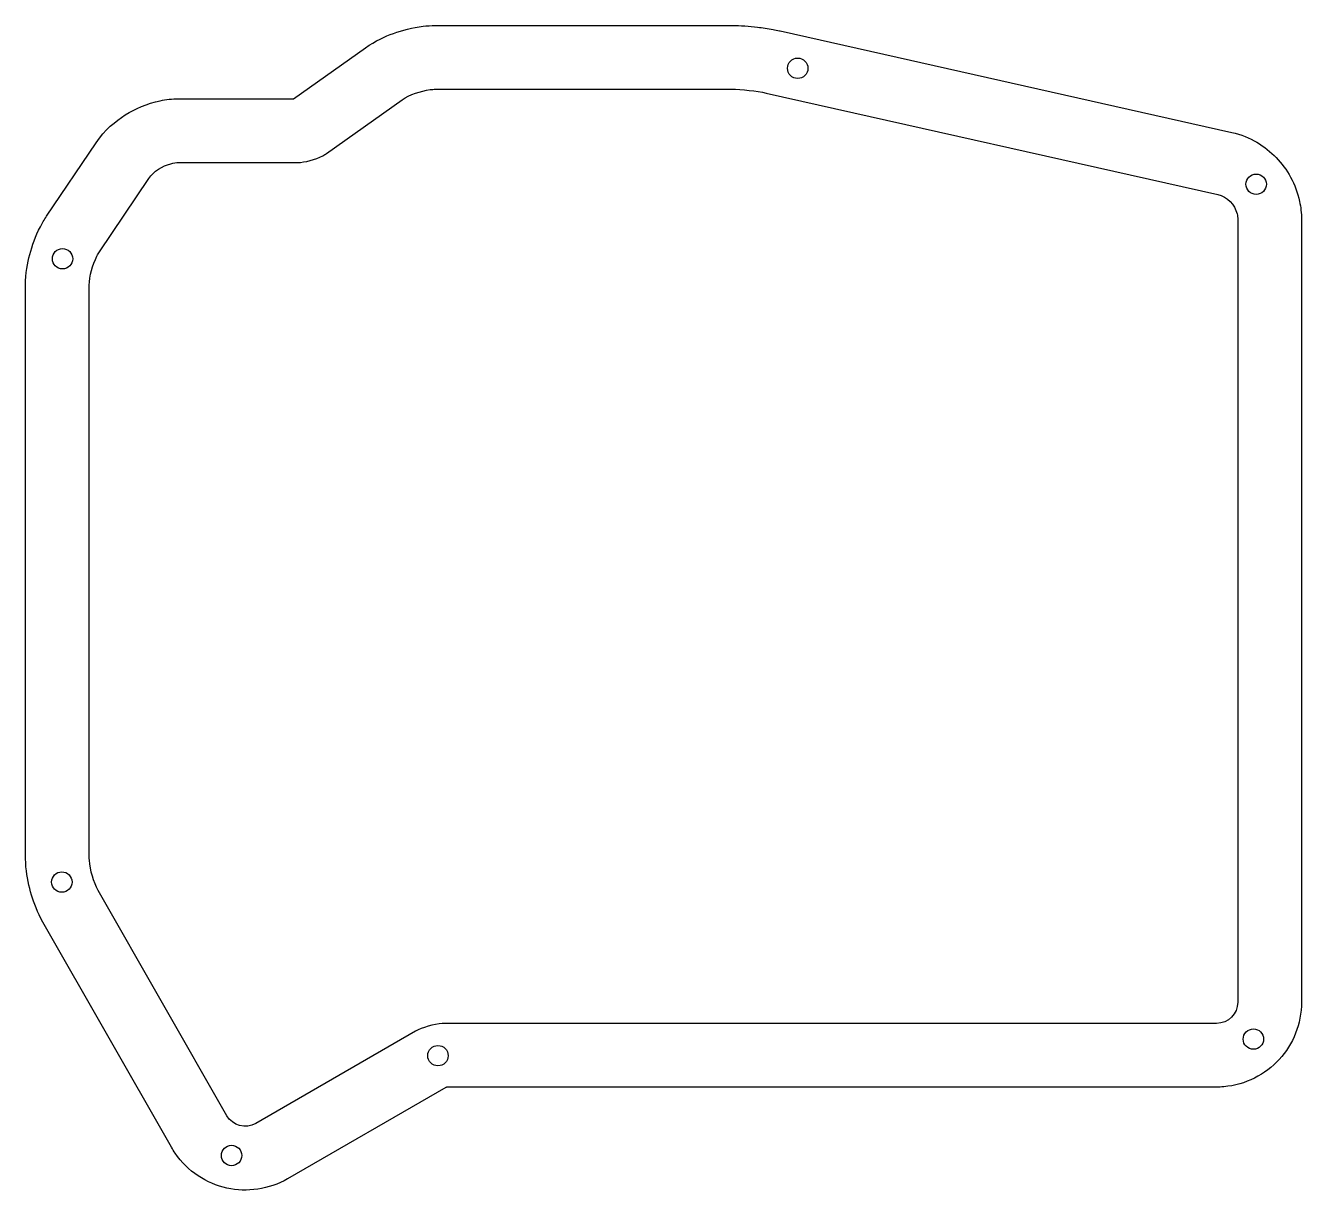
# Model space of a CAD drawing. Header units: millimetres. Extents: x 1247 to 1397, y -304 to -167.
import ezdxf

# ---------------------------------------------------------------- set-up
doc = ezdxf.new("R2010")
doc.units = ezdxf.units.MM
doc.layers.get('0').update_dxf_attribs({"linetype": 'CONTINUOUS'})

msp = doc.modelspace()

# ---------------------------------------------------------------- linework, layer by layer
for p, q in [((1295.34, -167.09), (1330.17, -167.09)), ((1335.87, -167.72), (1388.99, -179.67)), ((1278.61, -175.71), (1287.09, -169.71)), ((1295.34, -174.59), (1330.17, -174.59)), ((1334.23, -175.04), (1387.34, -186.98)), ((1265.15, -175.71), (1278.61, -175.71)), ((1282.5, -182.15), (1291.41, -175.84)), ((1249.59, -189.52), (1255.4, -180.9)), ((1265.15, -183.21), (1279.15, -183.21)), ((1255.81, -193.71), (1261.62, -185.09)), ((1389.69, -189.91), (1389.69, -282.01)), ((1397.19, -189.91), (1397.19, -282.01)), ((1247.11, -264.89), (1247.11, -197.65)), ((1254.61, -264.89), (1254.61, -197.65)), ((1270.78, -295.37), (1255.66, -268.87)), ((1264.27, -299.09), (1249.15, -272.59)), ((1387.19, -284.51), (1296.47, -284.51)), ((1292.99, -285.44), (1274.19, -296.29)), ((1296.53, -292.06), (1277.94, -302.79)), ((1387.19, -292.01), (1296.72, -292.01))]:
    msp.add_line(p, q)
for centre in [(1337.93, -172.13), (1391.86, -185.77), (1251.46, -194.54), (1251.38, -267.88), (1391.53, -286.36), (1295.62, -288.31), (1271.34, -300.06)]:
    msp.add_circle(centre, 1.2)
for points, knots in [([(1287.09, -169.71), (1287.09, -169.71), (1287.09, -169.71), (1287.09, -169.71), (1288.26, -168.89), (1289.4, -168.38), (1290.38, -168.02), (1291.45, -167.64), (1292.6, -167.33), (1293.86, -167.18), (1294.31, -167.13), (1294.8, -167.09), (1295.34, -167.09)], [-0.000223, -0.000223, -0.000223, -0.000223, 0, 0, 0, 0.415624, 0.415624, 0.415624, 0.849586, 0.849586, 0.849586, 1, 1, 1, 1]), ([(1330.17, -167.09), (1331.23, -167.09), (1332.23, -167.18), (1333.2, -167.29), (1333.8, -167.36), (1334.41, -167.44), (1335.03, -167.55), (1335.28, -167.6), (1335.54, -167.65), (1335.79, -167.71), (1335.82, -167.71), (1335.85, -167.72), (1335.87, -167.72), (1335.87, -167.72), (1335.87, -167.72), (1335.87, -167.72)], [0, 0, 0, 0, 0.530211, 0.530211, 0.530211, 0.856116, 0.856116, 0.856116, 0.987953, 0.987953, 0.987953, 1.000814, 1.000814, 1.000814, 1.001303, 1.001303, 1.001303, 1.001303]), ([(1291.41, -175.84), (1292.28, -175.23), (1293.57, -174.78), (1294.71, -174.64), (1294.92, -174.61), (1295.13, -174.59), (1295.34, -174.59)], [0, 0, 0, 0, 0.838783, 0.838783, 0.838783, 1, 1, 1, 1]), ([(1330.17, -174.59), (1331.33, -174.59), (1333.1, -174.79), (1334.23, -175.04), (1334.23, -175.04), (1334.23, -175.04), (1334.23, -175.04)], [0, 0, 0, 0, 1, 1, 1, 1.000081, 1.000081, 1.000081, 1.000081]), ([(1255.4, -180.9), (1256.43, -179.37), (1257.7, -178.33), (1258.83, -177.62), (1260.02, -176.86), (1261.4, -176.26), (1262.95, -175.94), (1263.61, -175.8), (1264.35, -175.71), (1265.15, -175.71)], [0.0004676, 0.0004676, 0.0004676, 0.0004676, 0.4069903, 0.4069903, 0.4069903, 0.826909, 0.826909, 0.826909, 1, 1, 1, 1]), ([(1388.99, -179.67), (1391.17, -180.15), (1392.94, -181.31), (1394.21, -182.63), (1395.51, -183.98), (1396.53, -185.74), (1396.96, -187.79), (1397.1, -188.46), (1397.19, -189.17), (1397.19, -189.91)], [0.0003059, 0.0003059, 0.0003059, 0.0003059, 0.4252412, 0.4252412, 0.4252412, 0.8613923, 0.8613923, 0.8613923, 1, 1, 1, 1]), ([(1279.15, -183.21), (1279.94, -183.21), (1281.22, -182.86), (1282.06, -182.41), (1282.23, -182.33), (1282.37, -182.24), (1282.5, -182.15)], [0, 0, 0, 0, 0.838783, 0.838783, 0.838783, 1, 1, 1, 1]), ([(1261.62, -185.09), (1262.18, -184.25), (1263.18, -183.63), (1264.19, -183.35), (1264.51, -183.26), (1264.84, -183.21), (1265.15, -183.21)], [0.00009, 0.00009, 0.00009, 0.00009, 0.7609318, 0.7609318, 0.7609318, 1, 1, 1, 1]), ([(1387.34, -186.98), (1388.46, -187.23), (1389.34, -188.17), (1389.61, -189.26), (1389.66, -189.47), (1389.69, -189.69), (1389.69, -189.91)], [0.0000655, 0.0000655, 0.0000655, 0.0000655, 0.8390815, 0.8390815, 0.8390815, 1, 1, 1, 1]), ([(1247.11, -197.65), (1247.11, -196.25), (1247.34, -195.05), (1247.6, -194.05), (1247.89, -192.97), (1248.28, -191.87), (1248.85, -190.77), (1249.06, -190.38), (1249.3, -189.95), (1249.59, -189.52)], [0, 0, 0, 0, 0.415553, 0.415553, 0.415553, 0.849435, 0.849435, 0.849435, 1, 1, 1, 1]), ([(1254.61, -197.65), (1254.61, -196.59), (1254.98, -195.25), (1255.51, -194.23), (1255.6, -194.04), (1255.7, -193.87), (1255.81, -193.71)], [0, 0, 0, 0, 0.846325, 0.846325, 0.846325, 1, 1, 1, 1]), ([(1249.15, -272.59), (1248.5, -271.45), (1248.1, -270.36), (1247.82, -269.41), (1247.51, -268.39), (1247.27, -267.29), (1247.16, -266.1), (1247.13, -265.73), (1247.11, -265.33), (1247.11, -264.89)], [0.0005082, 0.0005082, 0.0005082, 0.0005082, 0.4228516, 0.4228516, 0.4228516, 0.8642771, 0.8642771, 0.8642771, 1, 1, 1, 1]), ([(1255.66, -268.87), (1255.12, -267.92), (1254.71, -266.48), (1254.62, -265.31), (1254.61, -265.16), (1254.61, -265.02), (1254.61, -264.89)], [0.0000739, 0.0000739, 0.0000739, 0.0000739, 0.8897928, 0.8897928, 0.8897928, 1, 1, 1, 1]), ([(1397.19, -282.01), (1397.19, -284.59), (1396.19, -286.97), (1394.57, -288.75), (1392.93, -290.55), (1390.63, -291.75), (1388.05, -291.97), (1387.76, -292), (1387.47, -292.01), (1387.19, -292.01)], [0, 0, 0, 0, 0.470079, 0.470079, 0.470079, 0.947297, 0.947297, 0.947297, 1, 1, 1, 1]), ([(1296.47, -284.51), (1295.62, -284.51), (1294.19, -284.85), (1293.3, -285.28), (1293.19, -285.33), (1293.08, -285.39), (1292.99, -285.44), (1292.99, -285.44), (1292.99, -285.44), (1292.99, -285.44)], [0, 0, 0, 0, 0.888379, 0.888379, 0.888379, 1, 1, 1, 1.000038, 1.000038, 1.000038, 1.000038]), ([(1296.72, -292.01), (1296.66, -292.02), (1296.6, -292.04), (1296.59, -292.04), (1296.58, -292.04), (1296.56, -292.05), (1296.53, -292.06)], [0.3549589, 0.3549589, 0.3549589, 0.3549589, 0.5318447, 0.5318447, 0.5318447, 0.6307287, 0.6307287, 0.6307287, 0.6307287]), ([(1277.94, -302.79), (1275.71, -304.07), (1273.15, -304.41), (1270.8, -303.89), (1268.39, -303.36), (1266.18, -301.94), (1264.71, -299.79), (1264.55, -299.56), (1264.41, -299.33), (1264.27, -299.09), (1264.27, -299.09), (1264.27, -299.09), (1264.27, -299.09)], [0.000137, 0.000137, 0.000137, 0.000137, 0.468509, 0.468509, 0.468509, 0.949629, 0.949629, 0.949629, 1, 1, 1, 1.000144, 1.000144, 1.000144, 1.000144])]:
    msp.add_open_spline(points, degree=3, knots=knots)
for points in [[(1389.69, -282.01), (1389.69, -283.38), (1388.56, -284.51), (1387.19, -284.51)], [(1274.19, -296.29), (1273, -296.98), (1271.46, -296.56), (1270.78, -295.37)]]:
    msp.add_open_spline(points, degree=3)

doc.saveas('drawing.dxf')
